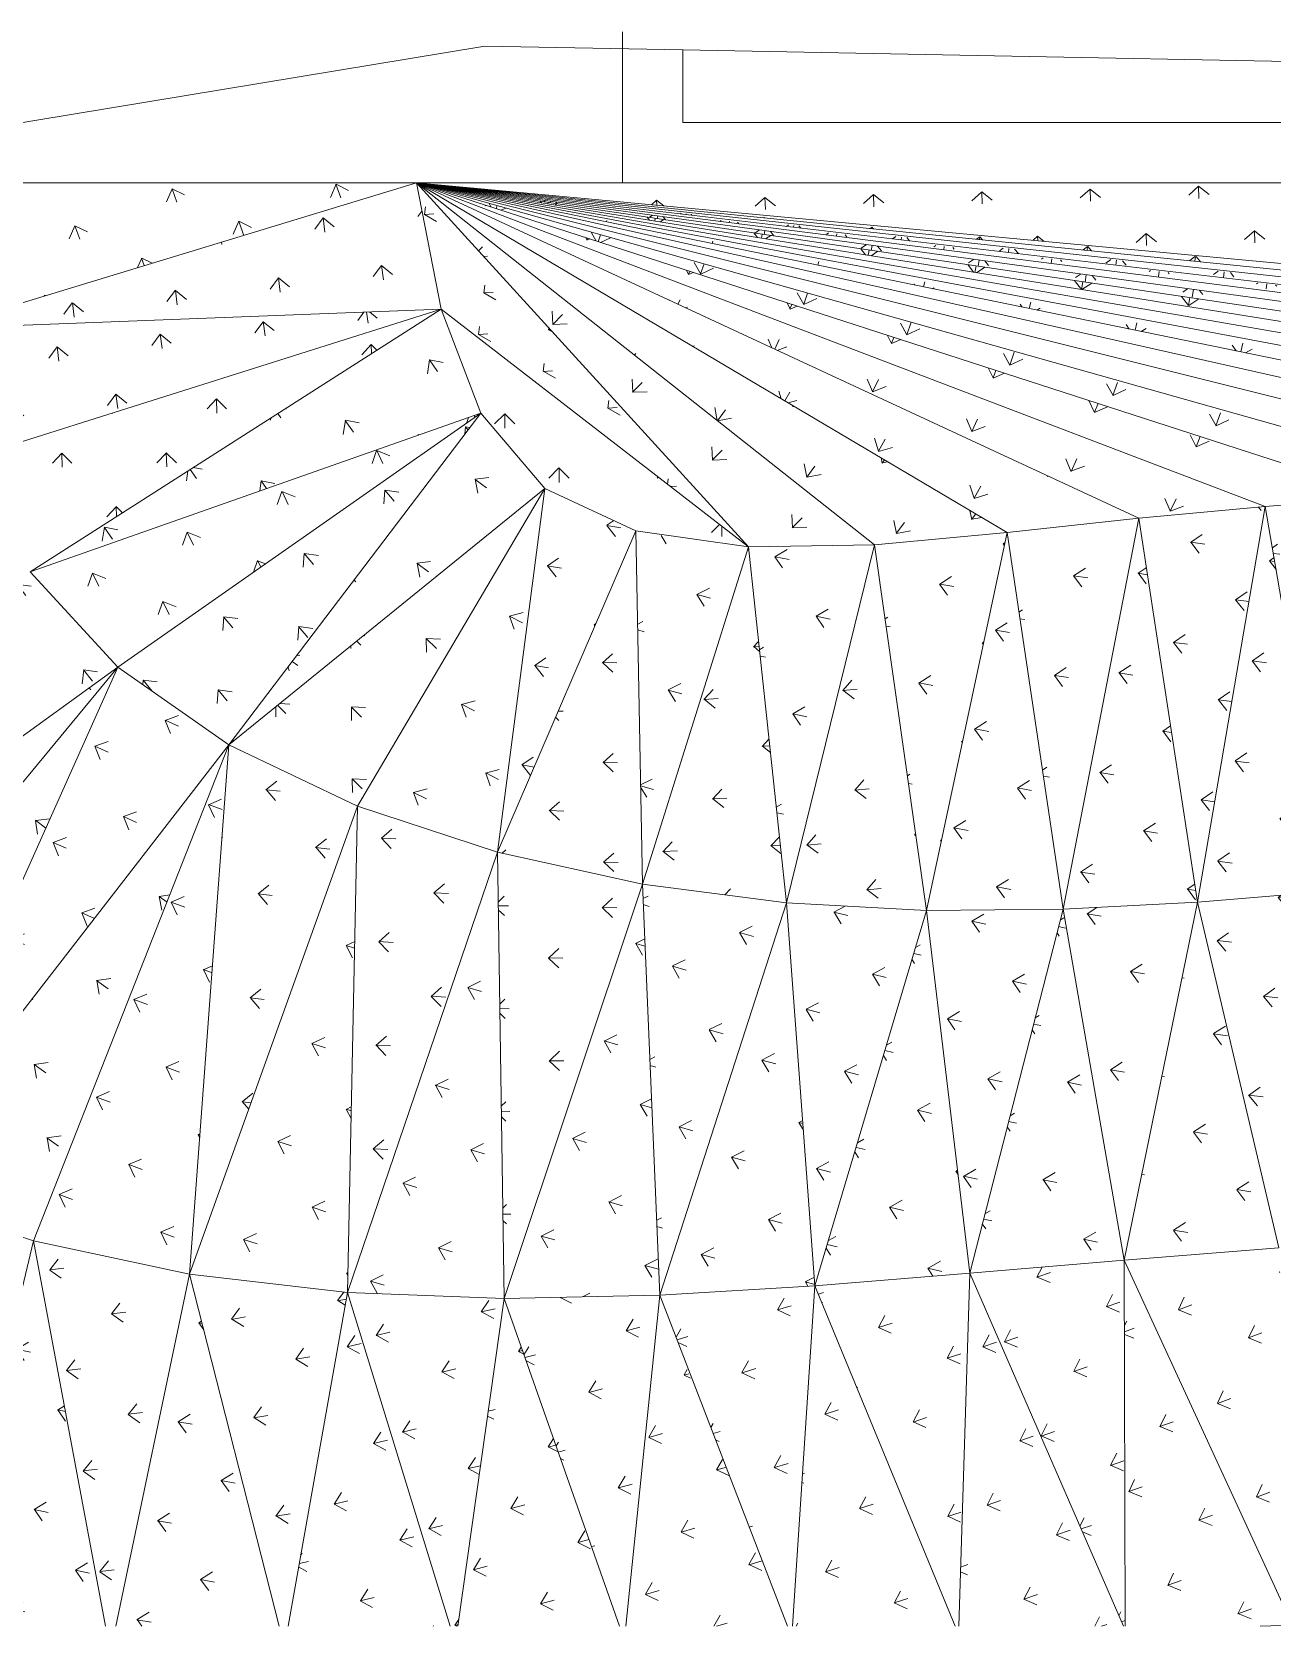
# Model space of a CAD drawing. Header units: millimetres. Extents: x -57519 to 497916, y -349472 to 446842.
# Drawn here: x 394282 to 398389, y -13421 to -8143 of the extents above; entities that cross this region are included whole.
import ezdxf

# ---------------------------------------------------------------- set-up
doc = ezdxf.new("R2010")
doc.units = ezdxf.units.MM
for name, color, linetype, lineweight in [('A-FLOR', 192, 'Continuous', 5), ('A-FLOR-PATT', 8, 'Continuous', 5), ('A-WALL', 113, 'Continuous', 20)]:
    doc.layers.add(name, color=color, linetype=linetype, lineweight=lineweight)

msp = doc.modelspace()

# ---------------------------------------------------------------- hatches: boundary and pattern name
at = {"layer": 'A-FLOR-PATT'}
h = msp.add_hatch(dxfattribs=at)
h.set_pattern_fill('FP_763', color=256, style=0, pattern_type=2)
h.set_pattern_definition([(289.668, (406138.22, 35154.58), (221.238, -107.55495), [47.517, -310.877]), (246.367, (406138.22, 35154.58), (221.2385, -107.5526), [47.059, -203.921]), (334.074, (406138.22, 35154.58), (100.6117, 229.9309), [46.124, -199.872])])
h.paths.add_polyline_path([(393968.3, -9124.6), (395555.2, -8642.5), (393909.7, -8642.5), (393955.8, -9022.4)], flags=0)
h = msp.add_hatch(dxfattribs=at)
h.set_pattern_fill('FP_762', color=256, style=0, pattern_type=2)
h.set_pattern_definition([(277.249, (417814.21, 23638.28), (193.3338, -157.4674), [47.616, -311.524]), (233.33, (417814.2, 23638.28), (193.3324, -157.469), [46.472, -201.38]), (320.838, (417814.2, 23638.28), (148.0161, 198.8017), [46.753, -202.595])])
h.paths.add_polyline_path([(393968.3, -9124.6), (395636.6, -9060.6), (395555.2, -8642.5), (394304.9, -9022.4)], flags=0)
h = msp.add_hatch(dxfattribs=at)
h.set_pattern_fill('FP_801', color=256, style=0, pattern_type=2)
h.set_pattern_definition([(45.276, (308166.3, -23109.45), (-10.70794, 234.88667), [45.795, -299.612]), (2.375, (308166.3, -23109.45), (-10.70685, 234.8871), [47.623, -206.365]), (92.61, (308166.3, -23109.45), (-253.769, -10.5249), [44.087, -191.044])])
h.paths.add_polyline_path([(396654.7, -9847.3), (397072.6, -9840.3), (395555.2, -8642.5), (396370.5, -9535.9)], flags=0)
h = msp.add_hatch(dxfattribs=at)
h.set_pattern_fill('FP_802', color=256, style=0, pattern_type=2)
h.set_pattern_definition([(60.501, (307511.93, -38874.76), (-73.4593, 227.4507), [45.639, -298.592]), (16.54, (307511.93, -38874.76), (-73.4575, 227.45143), [47.522, -205.928]), (107.899, (307511.93, -38874.76), (-242.9619, -72.1563), [44.816, -194.203])])
h.paths.add_polyline_path([(397511.6, -9799.8), (397947.5, -9752.5), (395555.2, -8642.5), (397431.6, -9752.5)], flags=0)
h = msp.add_hatch(dxfattribs=at)
h.set_pattern_fill('FP_803', color=256, style=0, pattern_type=2)
h.set_pattern_definition([(54.114, (307107.88, -32001.74), (-46.8802, 233.2998), [45.829, -299.838]), (10.614, (307107.88, -32001.74), (-46.8809, 233.2996), [47.596, -206.249]), (101.362, (307107.88, -32001.74), (-249.5017, -46.7549), [44.618, -193.345])])
h.paths.add_polyline_path([(397072.6, -9840.3), (397511.6, -9799.8), (395555.2, -8642.5), (396842.2, -9658.4)], flags=0)
h = msp.add_hatch(dxfattribs=at)
h.set_pattern_fill('FP_804', color=256, style=0, pattern_type=2)
h.set_pattern_definition([(68.184, (309639.19, -47414.48), (-105.11822, 214.4384), [44.953, -294.101]), (23.466, (309639.19, -47414.48), (-105.11707, 214.4387), [47.242, -204.716]), (116.114, (309639.19, -47414.48), (-231.12094, -100.3317), [44.778, -194.039])])
h.paths.add_polyline_path([(398366.8, -9713.5), (398771, -9682.6), (395555.2, -8642.5), (398310.3, -9692)], flags=0)
h = msp.add_hatch(dxfattribs=at)
h.set_pattern_fill('FP_805', color=256, style=0, pattern_type=2)
h.set_pattern_definition([(64.927, (308544.21, -43822.67), (-91.88694, 220.6294), [45.292, -296.319]), (20.566, (308544.21, -43822.67), (-91.88684, 220.6285), [47.393, -205.368]), (112.611, (308544.2, -43822.67), (-236.65143, -88.7929), [44.812, -194.186])])
h.paths.add_polyline_path([(397947.5, -9752.5), (398366.8, -9713.5), (395555.2, -8642.5), (397863.5, -9713.5)], flags=0)
h = msp.add_hatch(dxfattribs=at)
h.set_pattern_fill('FP_806', color=256, style=0, pattern_type=2)
h.set_pattern_definition([(70.658, (310680.07, -50094.51), (-114.94197, 209.03156), [44.628, -291.978]), (25.618, (310680.07, -50094.51), (-114.93996, 209.03205), [47.084, -204.031]), (118.805, (310680.07, -50094.5), (-226.42916, -108.5738), [44.728, -193.821])])
h.paths.add_polyline_path([(398771, -9682.6), (399162.6, -9658.4), (395555.2, -8642.5), (398696.2, -9658.4)], flags=0)
h = msp.add_hatch(dxfattribs=at)
h.set_pattern_fill('FP_807', color=256, style=0, pattern_type=2)
h.set_pattern_definition([(76.655, (313701.02, -56286.79), (-137.4962, 194.08475), [43.683, -285.792]), (30.64, (313701.02, -56286.8), (-137.49453, 194.086), [46.537, -201.66]), (125.315, (313701.02, -56286.8), (-213.544, -126.4931), [44.597, -193.255])])
h.paths.add_polyline_path([(400287.2, -9612.4), (400653.7, -9601.4), (395555.2, -8642.5), (400250.2, -9604.8)], flags=0)
h = msp.add_hatch(dxfattribs=at)
h.set_pattern_fill('FP_808', color=256, style=0, pattern_type=2)
h.set_pattern_definition([(75.491, (313174.47, -55123.09), (-133.3507, 196.87325), [43.819, -286.682]), (29.66, (313174.47, -55123.1), (-133.35356, 196.87134), [46.639, -202.102]), (124.112, (313174.47, -55123.1), (-216.1511, -123.0897), [44.585, -193.2])])
h.paths.add_polyline_path([(399918.2, -9624.7), (400287.2, -9612.4), (395555.2, -8642.5), (399863.7, -9612.4)], flags=0)
h = msp.add_hatch(dxfattribs=at)
h.set_pattern_fill('FP_809', color=256, style=0, pattern_type=2)
h.set_pattern_definition([(78.706, (314147.62, -58374.24), (-144.33207, 190.44747), [43.764, -286.325]), (32.522, (314147.62, -58374.24), (-144.33, 190.4491), [46.471, -201.375]), (127.157, (314147.62, -58374.24), (-208.9779, -133.24983), [44.805, -194.155])])
h.paths.add_polyline_path([(401020.1, -9590.2), (401389.2, -9577.6), (395555.2, -8642.5), (400250.2, -9456.7)], flags=0)
h = msp.add_hatch(dxfattribs=at)
h.set_pattern_fill('FP_810', color=256, style=0, pattern_type=2)
h.set_pattern_definition([(260.5, (431177.82, -2401.94), (150.0097, -188.2403), [44.112, -288.6]), (214.323, (431177.82, -2401.94), (150.0107, -188.2402), [46.524, -201.604]), (308.551, (431177.82, -2401.94), (204.9238, 139.907), [45.132, -195.57])])
h.paths.add_polyline_path([(401762.2, -9562.7), (402139, -9545.6), (395555.2, -8642.5), (400250.2, -9338.5)], flags=0)
h = msp.add_hatch(dxfattribs=at)
h.set_pattern_fill('FP_811', color=256, style=0, pattern_type=2)
h.set_pattern_definition([(79.63, (314142.62, -59356.86), (-147.2566, 189.34966), [43.944, -287.504]), (33.447, (314142.62, -59356.86), (-147.255, 189.3515), [46.498, -201.49]), (127.872, (314142.62, -59356.86), (-206.91896, -136.68433), [44.976, -194.895])])
h.paths.add_polyline_path([(401389.2, -9577.6), (401762.2, -9562.7), (395555.2, -8642.5), (401296, -9562.7)], flags=0)
h = msp.add_hatch(dxfattribs=at)
h.set_pattern_fill('FP_812', color=256, style=0, pattern_type=2)
h.set_pattern_definition([(74.167, (312474.38, -53780.5), (-128.4566, 200.2933), [44.041, -288.139]), (28.566, (312474.38, -53780.5), (-128.4541, 200.2945), [46.773, -202.682]), (122.673, (312474.38, -53780.5), (-219.0884, -119.28085), [44.615, -193.331])])
h.paths.add_polyline_path([(399544.2, -9639.5), (399918.2, -9624.7), (395555.2, -8642.5), (399484.7, -9624.7)], flags=0)
h = msp.add_hatch(dxfattribs=at)
h.set_pattern_fill('FP_813', color=256, style=0, pattern_type=2)
h.set_pattern_definition([(261.257, (431016.19, -1514.52), (152.3994, -187.2368), [44.261, -289.574]), (215.09, (431016.2, -1514.52), (152.3998, -187.2363), [46.55, -201.716]), (309.144, (431016.2, -1514.52), (203.1428, 142.7201), [45.266, -196.153])])
h.paths.add_polyline_path([(402139, -9545.6), (402519.1, -9526.4), (395555.2, -8642.5), (400250.2, -9286.5)], flags=0)
h = msp.add_hatch(dxfattribs=at)
h.set_pattern_fill('FP_816', color=256, style=0, pattern_type=2)
h.set_pattern_definition([(272.066, (423016.92, -5733.25), (184.9975, -147.1594), [40.275, -263.501]), (221.947, (423016.92, -5733.25), (184.9984, -147.1585), [43.876, -190.13]), (321.499, (423016.92, -5733.25), (174.0457, 156.4197), [44.323, -192.066])])
h.paths.add_polyline_path([(404062.7, -9434.3), (407044, -8973.7), (404642.9, -8973.7), (404642.9, -8642.5), (395555.2, -8642.5), (403987.7, -9427.3)], flags=0)
h = msp.add_hatch(dxfattribs=at)
h.set_pattern_fill('FP_819', color=256, style=0, pattern_type=2)
h.set_pattern_definition([(3.87, (354918.08, -5221.22), (17.4642, 137.63856), [30.784, -201.405]), (330.342, (354918.08, -5221.22), (17.46365, 137.6391), [46.216, -200.27]), (82.769, (354918.08, -5221.22), (-214.1957, 121.9658), [26.014, -112.728])])
h.paths.add_polyline_path([(396654.7, -9847.3), (395555.2, -8642.5), (395636.6, -9060.6), (396370.5, -9627.7)], flags=0)
h = msp.add_hatch(dxfattribs=at)
h.set_pattern_fill('FP_821', color=256, style=0, pattern_type=2)
h.set_pattern_definition([(261.946, (430839.93, -727.78), (154.5756, -186.2592), [44.391, -290.428]), (215.789, (430839.93, -727.78), (154.5753, -186.2593), [46.573, -201.815]), (309.689, (430839.93, -727.78), (201.4857, 145.2574), [45.383, -196.662])])
h.paths.add_polyline_path([(402519.1, -9526.4), (402902, -9505.5), (396160.5, -8719.3), (402190, -9484.7)], flags=0)
h = msp.add_hatch(dxfattribs=at)
h.set_pattern_fill('FP_829', color=256, style=0, pattern_type=2)
h.set_pattern_definition([(262.575, (430653.62, -34.43), (156.5609, -185.3069), [44.505, -291.171]), (216.427, (430653.62, -34.43), (156.5607, -185.307), [46.592, -201.9]), (310.194, (430653.62, -34.43), (199.939, 147.5553), [45.486, -197.104])])
h.paths.add_polyline_path([(402902, -9505.5), (403287.2, -9483.1), (396165.6, -8714.2), (402190, -9421.9)], flags=0)
h = msp.add_hatch(dxfattribs=at)
h.set_pattern_fill('FP_815', color=256, style=0, pattern_type=2)
h.set_pattern_definition([(263.679, (430264.46, 1096.2), (160.04505, -183.4711), [44.685, -292.348]), (217.543, (430264.46, 1096.2), (160.0468, -183.4697), [46.621, -202.025]), (311.099, (430264.46, 1096.2), (197.1517, 151.5139), [45.65, -197.817])])
h.paths.add_polyline_path([(403674.2, -9459.2), (404062.7, -9434.3), (396237.3, -8711.1), (403426.2, -9434.3)], flags=0)
h = msp.add_hatch(dxfattribs=at)
h.set_pattern_fill('FP_814', color=256, style=0, pattern_type=2)
h.set_pattern_definition([(263.151, (430460.85, 571.8), (158.3796, -184.378), [44.602, -291.81]), (217.01, (430460.85, 571.8), (158.3785, -184.3779), [46.609, -201.97]), (310.662, (430460.85, 571.8), (198.4987, 149.632), [45.574, -197.488])])
h.paths.add_polyline_path([(403287.2, -9483.1), (403674.2, -9459.2), (396237.3, -8716.7), (402190, -9363.8)], flags=0)
h = msp.add_hatch(dxfattribs=at)
h.set_pattern_fill('FP_764', color=256, style=0, pattern_type=2)
h.set_pattern_definition([(277.61, (417418.35, 23277.71), (194.3468, -157.0883), [47.591, -311.365]), (233.542, (417418.35, 23277.7), (194.3473, -157.0879), [46.323, -200.735]), (321.052, (417418.35, 23277.7), (146.8098, 198.7075), [46.855, -203.04])])
h.paths.add_polyline_path([(394080.2, -9552.7), (395636.6, -9060.6), (393968.3, -9124.6), (393980, -9169.4)], flags=0)
h = msp.add_hatch(dxfattribs=at)
h.set_pattern_fill('FP_719', color=256, style=0, pattern_type=2)
h.set_pattern_definition([(272.274, (423752.65, 9418.22), (180.1756, -177.3686), [47.215, -308.905]), (227.066, (423752.65, 9418.22), (180.1782, -177.3671), [45.706, -198.061]), (315.45, (423752.65, 9418.22), (166.0449, 178.471), [47.406, -205.425])])
h.paths.add_polyline_path([(394275.7, -9929.8), (395636.6, -9060.6), (394080.2, -9552.7)], flags=0)
h = msp.add_hatch(dxfattribs=at)
h.set_pattern_fill('FP_767', color=256, style=0, pattern_type=2)
h.set_pattern_definition([(304.466, (389454.35, 41293.44), (240.76014, -47.319), [47.497, -310.747]), (261.285, (389454.35, 41293.44), (240.7603, -47.3172), [47.051, -203.886]), (348.881, (389454.35, 41293.44), (38.0225, 248.0395), [46.006, -199.36])])
h.paths.add_polyline_path([(394275.7, -9929.8), (395768.8, -9404.7), (395636.6, -9060.6), (394430.7, -9830.8)], flags=0)
h = msp.add_hatch(dxfattribs=at)
h.set_pattern_fill('FP_800', color=256, style=0, pattern_type=2)
h.set_pattern_definition([(270, (427278.54, 11247.69), (179.605, -179.605), [47.625, -311.585]), (225, (427278.54, 11247.7), (179.6051, -179.6051), [47.625, -206.375]), (315, (427278.54, 11247.7), (179.6051, 179.6051), [47.625, -206.375])])
h.paths.add_polyline_path([(396654.7, -9847.3), (395636.6, -9060.6), (395768.8, -9404.7), (395980.3, -9654), (396282.4, -9794.2), (396605.2, -9840.3)], flags=0)
h = msp.add_hatch(dxfattribs=at)
h.set_pattern_fill('FP_728', color=256, style=0, pattern_type=2)
h.set_pattern_definition([(295.239, (401663.76, 30891.24), (233.0475, -93.9483), [47.377, -309.962]), (250.613, (401663.76, 30891.24), (233.0467, -93.9503), [45.574, -197.485]), (338.044, (401663.76, 30891.24), (80.6815, 229.2779), [47.113, -204.158])])
h.paths.add_polyline_path([(394566.2, -10245.9), (395768.8, -9404.7), (394275.7, -9929.8), (394430.7, -10098.4)], flags=0)
h = msp.add_hatch(dxfattribs=at)
h.set_pattern_fill('FP_727', color=256, style=0, pattern_type=2)
h.set_pattern_definition([(310.001, (387127.7, 35610.74), (248.41105, -32.20766), [47.416, -310.219]), (265.619, (387127.7, 35610.74), (248.4107, -32.2058), [45.462, -197]), (352.613, (387127.7, 35610.74), (18.5211, 241.7532), [46.967, -203.523])])
h.paths.add_polyline_path([(394934.4, -10503.5), (395768.8, -9404.7), (394566.2, -10245.9), (394804, -10412.3)], flags=0)
h = msp.add_hatch(dxfattribs=at)
h.set_pattern_fill('FP_756', color=256, style=0, pattern_type=2)
h.set_pattern_definition([(323.545, (367531.25, 40425.6), (240.2083, 32.64647), [47.454, -310.465]), (280.998, (367531.25, 40425.6), (240.2082, 32.6483), [46.858, -203.051]), (7.74, (367531.25, 40425.6), (-47.6764, 245.319), [45.453, -196.963])])
h.paths.add_polyline_path([(394934.4, -10503.5), (395980.3, -9654), (395768.8, -9404.7), (395130.1, -10245.9)], flags=0)
h = msp.add_hatch(dxfattribs=at)
h.set_pattern_fill('FP_729', color=256, style=0, pattern_type=2)
h.set_pattern_definition([(315.342, (383330.12, 33539.79), (250.56396, -11.92266), [47.198, -308.791]), (270.639, (383330.12, 33539.8), (250.5635, -11.9214), [44.683, -193.625]), (357.276, (383330.12, 33539.8), (-2.6572, 238.2925), [47.034, -203.813])])
h.paths.add_polyline_path([(395360.2, -10706.6), (395980.3, -9654), (394934.4, -10503.5), (395326.5, -10690.5)], flags=0)
h = msp.add_hatch(dxfattribs=at)
h.set_pattern_fill('FP_736', color=256, style=0, pattern_type=2)
h.set_pattern_definition([(332.922, (363265.16, 34181.54), (239.087, 64.20896), [47.526, -310.937]), (289.402, (363265.16, 34181.54), (239.0871, 64.2076), [45.201, -195.872]), (15.032, (363265.16, 34181.54), (-80.082, 227.3828), [46.417, -201.141])])
h.paths.add_polyline_path([(395823.3, -10858.9), (395980.3, -9654), (395360.2, -10706.6), (395555.2, -10770.8)], flags=0)
h = msp.add_hatch(dxfattribs=at)
h.set_pattern_fill('FP_769', color=256, style=0, pattern_type=2)
h.set_pattern_definition([(350.108, (340390.65, 27746.3), (196.8396, 134.1175), [47.331, -309.662]), (308.389, (340390.65, 27746.3), (196.8391, 134.1182), [46.754, -202.599]), (34.269, (340390.65, 27746.3), (-154.8473, 195.4455), [44.66, -193.528])])
h.paths.add_polyline_path([(395823.3, -10858.9), (396282.4, -9794.2), (395980.3, -9654), (395843.1, -10706.6)], flags=0)
h = msp.add_hatch(dxfattribs=at)
h.set_pattern_fill('FP_757', color=256, style=0, pattern_type=2)
h.set_pattern_definition([(353.339, (341925.7, 27486.05), (202.07674, 145.41777), [47.494, -310.727]), (309.428, (341925.7, 27486.05), (202.0747, 145.4206), [45.385, -196.668]), (35.74, (341925.7, 27486.05), (-153.7286, 186.96855), [46.68, -202.28])])
h.paths.add_polyline_path([(398584.4, -10987.6), (398771, -9682.6), (398366.8, -9713.5), (398373.5, -9752.5)], flags=0)
h = msp.add_hatch(dxfattribs=at)
h.set_pattern_fill('FP_725', color=256, style=0, pattern_type=2)
h.set_pattern_definition([(351.304, (345150.1, 29506.07), (208.41377, 137.89067), [47.379, -309.978]), (307.04, (345150.1, 29506.07), (208.41495, 137.8882), [45.082, -195.357]), (33.489, (345150.1, 29506.07), (-144.8344, 191.9212), [46.856, -203.044])])
h.paths.add_polyline_path([(397697.1, -11047.6), (397947.5, -9752.5), (397511.6, -9799.8), (397693.5, -11023.4)], flags=0)
h = msp.add_hatch(dxfattribs=at)
h.set_pattern_fill('FP_723', color=256, style=0, pattern_type=2)
h.set_pattern_definition([(350.914, (344616.24, 29191.91), (208.4495, 136.654), [47.463, -310.529]), (306.901, (344616.24, 29191.9), (208.44765, 136.6558), [45.296, -196.284]), (33.248, (344616.24, 29191.9), (-145.0517, 193.1871), [46.734, -202.515])])
h.paths.add_polyline_path([(397697.1, -11047.6), (398142.4, -11023.4), (397947.5, -9752.5), (397938.4, -9799.8)], flags=0)
h = msp.add_hatch(dxfattribs=at)
h.set_pattern_fill('FP_755', color=256, style=0, pattern_type=2)
h.set_pattern_definition([(352.153, (343608.02, 28716.84), (205.7215, 141.2468), [47.439, -310.367]), (308.04, (343608.02, 28716.84), (205.7217, 141.2478), [45.257, -196.112]), (34.473, (343608.02, 28716.84), (-148.7325, 190.09834), [46.79, -202.755])])
h.paths.add_polyline_path([(398142.4, -11023.4), (398366.8, -9713.5), (397947.5, -9752.5), (398136.9, -10987.6)], flags=0)
h = msp.add_hatch(dxfattribs=at)
h.set_pattern_fill('FP_724', color=256, style=0, pattern_type=2)
h.set_pattern_definition([(352.069, (343444.57, 28464.4), (205.7304, 140.9807), [47.456, -310.479]), (308.009, (343444.57, 28464.4), (205.7306, 140.9809), [45.302, -196.309]), (34.422, (343444.57, 28464.4), (-148.7822, 190.3679), [46.763, -202.638])])
h.paths.add_polyline_path([(398142.4, -11023.4), (398584.4, -10987.6), (398366.8, -9713.5), (398310.3, -10043.2)], flags=0)
h = msp.add_hatch(dxfattribs=at)
h.set_pattern_fill('FP_732', color=256, style=0, pattern_type=2)
h.set_pattern_definition([(358.336, (334257.79, 22103.86), (177.95296, 159.89), [47.467, -310.552]), (316.575, (334257.79, 22103.86), (177.9527, 159.8892), [46.448, -201.275]), (41.939, (334257.79, 22103.86), (-179.9136, 170.2878), [44.856, -194.376])])
h.paths.add_polyline_path([(396303.5, -10964.3), (396280, -9799.8), (395823.3, -10858.9), (395994, -10896.4)], flags=0)
h = msp.add_hatch(dxfattribs=at)
h.set_pattern_fill('FP_734', color=256, style=0, pattern_type=2)
h.set_pattern_definition([(344.636, (351349.6, 30472.16), (220.3823, 110.6407), [47.554, -311.123]), (301.387, (351349.6, 30472.16), (220.3812, 110.6425), [45.174, -195.753]), (26.659, (351349.6, 30472.16), (-125.479, 205.6715), [46.237, -200.359])])
h.paths.add_polyline_path([(396303.5, -10964.3), (396654.7, -9847.3), (396282.5, -9799.8), (396283.4, -9847.3)], flags=0)
h = msp.add_hatch(dxfattribs=at)
h.set_pattern_fill('FP_730', color=256, style=0, pattern_type=2)
h.set_pattern_definition([(350.418, (346584.05, 29777.31), (210.716, 133.932), [47.365, -309.886]), (306.2, (346584.05, 29777.3), (210.7181, 133.9301), [44.938, -194.729]), (32.44, (346584.05, 29777.3), (-141.5506, 193.4004), [46.815, -202.863])])
h.paths.add_polyline_path([(397244.5, -11051.6), (397511.6, -9799.8), (397072.6, -9840.3), (397243.9, -11047.6)], flags=0)
h = msp.add_hatch(dxfattribs=at)
h.set_pattern_fill('FP_722', color=256, style=0, pattern_type=2)
h.set_pattern_definition([(349.787, (345785.23, 29431.5), (210.7075, 131.9394), [47.494, -310.726]), (305.967, (345785.23, 29431.5), (210.709, 131.9377), [45.28, -196.215]), (32.053, (345785.23, 29431.5), (-141.8346, 195.4556), [46.614, -201.994])])
h.paths.add_polyline_path([(397244.5, -11051.6), (397697.1, -11047.6), (397511.6, -9799.8), (397503, -9840.3)], flags=0)
h = msp.add_hatch(dxfattribs=at)
h.set_pattern_fill('FP_721', color=256, style=0, pattern_type=2)
h.set_pattern_definition([(3.063, (330207.88, 18708.77), (164.43186, 174.3283), [47.477, -310.617]), (321.219, (330207.88, 18708.77), (164.4307, 174.3292), [46.458, -201.317]), (46.673, (330207.88, 18708.77), (-193.1492, 155.1949), [44.933, -194.709])])
h.paths.add_polyline_path([(396780.9, -11026.6), (396654.7, -9847.3), (396303.5, -10964.3), (396370.5, -10973)], flags=0)
h = msp.add_hatch(dxfattribs=at)
h.set_pattern_fill('FP_733', color=256, style=0, pattern_type=2)
h.set_pattern_definition([(348.616, (348378.39, 29842.62), (214.18104, 126.28364), [47.431, -310.316]), (304.737, (348378.39, 29842.62), (214.1813, 126.2822), [44.925, -194.675]), (30.524, (348378.39, 29842.62), (-136.52705, 196.8966), [46.62, -202.018])])
h.paths.add_polyline_path([(396780.9, -11026.6), (397072.6, -9840.3), (396654.7, -9847.3)], flags=0)
h = msp.add_hatch(dxfattribs=at)
h.set_pattern_fill('FP_720', color=256, style=0, pattern_type=2)
h.set_pattern_definition([(5.387, (328288.62, 17570.24), (158.71717, 181.81076), [47.536, -311.001]), (323.228, (328288.62, 17570.24), (158.7158, 181.81305), [46.402, -201.077]), (48.88, (328288.62, 17570.24), (-198.2359, 148.1501), [45.252, -196.091])])
h.paths.add_polyline_path([(397244.5, -11051.6), (397070.9, -9847.3), (396780.9, -11026.6), (397072.6, -11042.3)], flags=0)
h = msp.add_hatch(dxfattribs=at)
h.set_pattern_fill('FP_665', color=256, style=0, pattern_type=2)
h.set_pattern_definition([(307.799, (386400.33, 43097.9), (248.4143, -35.6856), [47.615, -311.519]), (263.492, (386400.33, 43097.9), (248.4143, -35.6837), [46.819, -202.881]), (351.825, (386400.33, 43097.9), (28.3043, 248.0902), [47.056, -203.908])])
h.paths.add_polyline_path([(392911.6, -11441.5), (394566.2, -10245.9), (394275.7, -9929.8), (393110, -11221.6)], flags=0)
h = msp.add_hatch(dxfattribs=at)
h.set_pattern_fill('FP_637', color=256, style=0, pattern_type=2)
h.set_pattern_definition([(308.428, (386723.05, 41807.21), (249.77213, -34.32), [47.515, -310.863]), (263.741, (386723.05, 41807.21), (249.7723, -34.3185), [46.483, -201.425]), (352.177, (386723.05, 41807.21), (27.0259, 246.4299), [47.272, -204.847])])
h.paths.add_polyline_path([(393327.3, -11745.9), (394566.2, -10245.9), (392911.6, -11441.5)], flags=0)
h = msp.add_hatch(dxfattribs=at)
h.set_pattern_fill('FP_639', color=256, style=0, pattern_type=2)
h.set_pattern_definition([(322.325, (370777.97, 43875.77), (250.051, 26.6123), [47.564, -311.187]), (277.849, (370777.97, 43875.77), (250.0515, 26.6111), [46.538, -201.663]), (6.075, (370777.97, 43875.77), (-33.8964, 245.8755), [47.149, -204.314])])
h.paths.add_polyline_path([(393790.5, -11978), (394566.2, -10245.9), (393327.3, -11745.9)], flags=0)
h = msp.add_hatch(dxfattribs=at)
h.set_pattern_fill('FP_666', color=256, style=0, pattern_type=2)
h.set_pattern_definition([(335.782, (352626.85, 42603.46), (232.75616, 85.7576), [47.565, -311.195]), (292.068, (352626.85, 42603.46), (232.75625, 85.7578), [47.126, -204.213]), (20.226, (352626.85, 42603.46), (-94.4298, 232.9254), [46.51, -201.542])])
h.paths.add_polyline_path([(393790.5, -11978), (394934.4, -10503.5), (394566.2, -10245.9), (393894.4, -11745.9)], flags=0)
h = msp.add_hatch(dxfattribs=at)
h.set_pattern_fill('FP_644', color=256, style=0, pattern_type=2)
h.set_pattern_definition([(324.603, (369240.52, 42604.76), (249.46075, 35.41366), [47.466, -310.545]), (279.901, (369240.52, 42604.76), (249.4607, 35.4163), [46.211, -200.247]), (8.08, (369240.52, 42604.76), (-42.3758, 242.787), [47.243, -204.719])])
h.paths.add_polyline_path([(394287.4, -12145.3), (394934.4, -10503.5), (393790.5, -11978)], flags=0)
h = msp.add_hatch(dxfattribs=at)
h.set_pattern_fill('FP_630', color=256, style=0, pattern_type=2)
h.set_pattern_definition([(339.694, (351292.94, 40055.94), (230.15454, 99.0567), [47.585, -311.32]), (295.456, (351292.94, 40055.94), (230.1547, 99.0553), [46.435, -201.217]), (23.286, (351292.94, 40055.94), (-106.443, 223.6094), [46.981, -203.585])])
h.paths.add_polyline_path([(394804, -12255.6), (394934.4, -10503.5), (394287.4, -12145.3), (394430.7, -12175.9)], flags=0)
h = msp.add_hatch(dxfattribs=at)
h.set_pattern_fill('FP_669', color=256, style=0, pattern_type=2)
h.set_pattern_definition([(353.973, (332755.5, 32039.4), (190.84324, 153.47434), [47.38, -309.984]), (310.746, (332755.5, 32039.4), (190.8416, 153.4768), [47.269, -204.831]), (38.806, (332755.5, 32039.4), (-164.5459, 190.9955), [45.919, -198.98])])
h.paths.add_polyline_path([(394804, -12255.6), (395360.2, -10706.6), (394934.4, -10503.5), (394812.2, -12145.3)], flags=0)
h = msp.add_hatch(dxfattribs=at)
h.set_pattern_fill('FP_629', color=256, style=0, pattern_type=2)
h.set_pattern_definition([(341.846, (350096.15, 38192.7), (226.95357, 106.3715), [47.533, -310.983]), (297.54, (350096.15, 38192.7), (226.9539, 106.3713), [46.114, -199.829]), (25.112, (350096.15, 38192.7), (-113.71545, 218.076), [46.996, -203.649])])
h.paths.add_polyline_path([(395326.5, -12316.4), (395360.2, -10706.6), (394804, -12255.6)], flags=0)
h = msp.add_hatch(dxfattribs=at)
h.set_pattern_fill('FP_671', color=256, style=0, pattern_type=2)
h.set_pattern_definition([(356.998, (330789.66, 28802.67), (183.15426, 162.07347), [47.453, -310.462]), (313.943, (330789.66, 28802.67), (183.15566, 162.0716), [47.086, -204.04]), (41.505, (330789.66, 28802.67), (-174.2668, 180.8189), [45.856, -198.711])])
h.paths.add_polyline_path([(395326.5, -12316.4), (395823.3, -10858.9), (395360.2, -10706.6), (395327.8, -12255.6)], flags=0)
h = msp.add_hatch(dxfattribs=at)
h.set_pattern_fill('FP_631', color=256, style=0, pattern_type=2)
h.set_pattern_definition([(343.277, (349927.54, 36500.72), (225.0413, 110.64186), [47.454, -310.465]), (298.861, (349927.54, 36500.72), (225.0409, 110.6427), [45.737, -198.192]), (26.181, (349927.54, 36500.72), (-117.7397, 213.6319), [47.019, -203.75])])
h.paths.add_polyline_path([(395845.7, -12336.3), (395823.3, -10858.9), (395326.5, -12316.4), (395823.3, -12335.4)], flags=0)
h = msp.add_hatch(dxfattribs=at)
h.set_pattern_fill('FP_672', color=256, style=0, pattern_type=2)
h.set_pattern_definition([(359.069, (329984.19, 26089.15), (177.94088, 167.17983), [47.512, -310.846]), (316.194, (329984.2, 26089.15), (177.942, 167.1792), [46.861, -203.066]), (43.214, (329984.2, 26089.15), (-180.3699, 173.0035), [45.779, -198.377])])
h.paths.add_polyline_path([(395845.7, -12336.3), (396303.5, -10964.3), (395823.3, -10858.9), (395828.8, -11221.6)], flags=0)
h = msp.add_hatch(dxfattribs=at)
h.set_pattern_fill('FP_635', color=256, style=0, pattern_type=2)
h.set_pattern_definition([(344.214, (350419.54, 34933.5), (224.0545, 112.8752), [47.353, -309.805]), (299.665, (350419.54, 34933.5), (224.0544, 112.876), [45.322, -196.397]), (26.738, (350419.54, 34933.5), (-119.6318, 210.0391), [47.04, -203.841])])
h.paths.add_polyline_path([(395845.7, -12336.3), (396361.6, -12325.4), (396303.5, -10964.3), (395849.4, -12325.4)], flags=0)
h = msp.add_hatch(dxfattribs=at)
h.set_pattern_fill('FP_642', color=256, style=0, pattern_type=2)
h.set_pattern_definition([(343.888, (349161.63, 33642.82), (222.40066, 111.21885), [47.55, -311.095]), (300.098, (349161.63, 33642.82), (222.4007, 111.2183), [45.674, -197.919]), (26.569, (349161.63, 33642.82), (-122.1575, 210.7477), [46.624, -202.036])])
h.paths.add_polyline_path([(396361.6, -12325.4), (396780.9, -11026.6), (396303.5, -10964.3), (396314.5, -11221.6)], flags=0)
h = msp.add_hatch(dxfattribs=at)
h.set_pattern_fill('FP_632', color=256, style=0, pattern_type=2)
h.set_pattern_definition([(345.239, (350651.97, 33325.03), (222.67047, 115.47535), [47.267, -309.241]), (300.613, (350651.97, 33325.03), (222.6692, 115.4767), [44.947, -194.772]), (27.411, (350651.97, 33325.03), (-122.0722, 206.3096), [47.031, -203.801])])
h.paths.add_polyline_path([(396361.6, -12325.4), (396875.3, -12293.9), (396780.9, -11026.6), (396371.8, -12293.9)], flags=0)
h = msp.add_hatch(dxfattribs=at)
h.set_pattern_fill('FP_640', color=256, style=0, pattern_type=2)
h.set_pattern_definition([(345.681, (348737.02, 31834.68), (219.7722, 116.71785), [47.483, -310.658]), (301.791, (348737.02, 31834.68), (219.7725, 116.7164), [45.287, -196.242]), (27.972, (348737.02, 31834.68), (-127.2426, 205.2931), [46.658, -202.185])])
h.paths.add_polyline_path([(396875.3, -12293.9), (397244.5, -11051.6), (396780.9, -11026.6), (396795.4, -11221.6)], flags=0)
h = msp.add_hatch(dxfattribs=at)
h.set_pattern_fill('FP_641', color=256, style=0, pattern_type=2)
h.set_pattern_definition([(350.709, (345179.05, 28132.56), (209.49543, 133.80762), [47.426, -310.283]), (306.842, (345179.05, 28132.56), (209.494, 133.8096), [44.88, -194.48]), (32.567, (345179.05, 28132.56), (-143.5212, 191.5588), [46.609, -201.973])])
h.paths.add_polyline_path([(397899.8, -12209.5), (398142.4, -11023.4), (397697.1, -11047.6), (397727.4, -11221.6)], flags=0)
h = msp.add_hatch(dxfattribs=at)
h.set_pattern_fill('FP_636', color=256, style=0, pattern_type=2)
h.set_pattern_definition([(350.922, (345341.68, 27888.62), (209.4931, 134.47984), [47.381, -309.991]), (306.918, (345341.68, 27888.62), (209.494, 134.4785), [44.763, -193.972]), (32.698, (345341.68, 27888.62), (-143.4037, 190.8652), [46.677, -202.266])])
h.paths.add_polyline_path([(397899.8, -12209.5), (398411.9, -12168.4), (398142.4, -11023.4), (398101.9, -11221.6)], flags=0)
h = msp.add_hatch(dxfattribs=at)
h.set_pattern_fill('FP_645', color=256, style=0, pattern_type=2)
h.set_pattern_definition([(353.496, (342296.01, 26218.8), (202.3147, 143.57937), [47.462, -310.516]), (309.79, (342296.01, 26218.8), (202.3162, 143.5777), [44.931, -194.699]), (35.362, (342296.01, 26218.8), (-153.3562, 184.1305), [46.516, -201.569])])
h.paths.add_polyline_path([(398411.9, -12168.4), (398584.4, -10987.6), (398142.4, -11023.4), (398310.3, -11736.8)], flags=0)
h = msp.add_hatch(dxfattribs=at)
h.set_pattern_fill('FP_634', color=256, style=0, pattern_type=2)
h.set_pattern_definition([(346.729, (349888.52, 31592.71), (219.8469, 120.0351), [47.243, -309.089]), (302.173, (349888.52, 31592.71), (219.8471, 120.0346), [44.709, -193.74]), (28.635, (349888.52, 31592.71), (-126.9721, 201.8313), [46.965, -203.517])])
h.paths.add_polyline_path([(396875.3, -12293.9), (397387.7, -12252.2), (397244.5, -11051.6), (396887.7, -12252.2)], flags=0)
h = msp.add_hatch(dxfattribs=at)
h.set_pattern_fill('FP_643', color=256, style=0, pattern_type=2)
h.set_pattern_definition([(348.021, (347415.39, 29983.72), (215.4458, 124.48946), [47.434, -310.333]), (304.094, (347415.4, 29983.72), (215.4455, 124.4887), [44.999, -194.997]), (30.02, (347415.4, 29983.72), (-134.5296, 198.745), [46.655, -202.171])])
h.paths.add_polyline_path([(397387.7, -12252.2), (397697.1, -11047.6), (397244.5, -11051.6), (397264.8, -11221.6)], flags=0)
h = msp.add_hatch(dxfattribs=at)
h.set_pattern_fill('FP_633', color=256, style=0, pattern_type=2)
h.set_pattern_definition([(348.628, (348041.65, 29771.99), (215.45297, 126.40906), [47.295, -309.429]), (304.312, (348041.65, 29771.99), (215.4509, 126.4128), [44.662, -193.534]), (30.401, (348041.65, 29771.99), (-134.2685, 196.74626), [46.837, -202.961])])
h.paths.add_polyline_path([(397387.7, -12252.2), (397899.8, -12209.5), (397697.1, -11047.6), (397388.1, -12250.5)], flags=0)
h = msp.add_hatch(dxfattribs=at)
h.set_pattern_fill('FP_571', color=256, style=0, pattern_type=2)
h.set_pattern_definition([(3.051, (324192.1, 24474.45), (161.49344, 179.54896), [47.221, -308.942]), (320.406, (324192.1, 24474.45), (161.4936, 179.54805), [47.245, -204.727]), (48.03, (324192.1, 24474.45), (-194.1629, 160.5939), [45.28, -196.211])])
h.paths.add_polyline_path([(393946.6, -13420.8), (393981.1, -13420.8), (394287.4, -12145.3), (393790.5, -11978)], flags=0)
h = msp.add_hatch(dxfattribs=at)
h.set_pattern_fill('FP_529', color=256, style=0, pattern_type=2)
h.set_pattern_definition([(348.409, (344405.78, 35030.13), (214.19284, 128.82363), [47.464, -310.531]), (304.214, (344405.78, 35030.13), (214.1919, 128.82505), [45.518, -197.247]), (31.024, (344405.78, 35030.13), (-136.5006, 200.7547), [46.865, -203.083])])
h.paths.add_polyline_path([(394287.4, -13420.8), (394525.5, -13420.8), (394287.4, -12145.3), (393981.1, -13420.8)], flags=0)
h = msp.add_hatch(dxfattribs=at)
h.set_pattern_fill('FP_542', color=256, style=0, pattern_type=2)
h.set_pattern_definition([(6.818, (322481.61, 19404.8), (149.18197, 187.61604), [47.248, -309.118]), (324.625, (322481.6, 19404.8), (149.1837, 187.61395), [47.063, -203.939]), (51.51, (322481.6, 19404.8), (-204.66295, 145.3102), [44.943, -194.754])])
h.paths.add_polyline_path([(394559.1, -13420.8), (394804, -12255.6), (394287.4, -12145.3), (394525.5, -13420.8), (394541.3, -13420.8)], flags=0)
h = msp.add_hatch(dxfattribs=at)
h.set_pattern_fill('FP_577', color=256, style=0, pattern_type=2)
h.set_pattern_definition([(20.269, (314360.34, 3906.6), (102.9149, 216.78362), [47.348, -309.775]), (338.15, (314360.34, 3906.6), (102.9154, 216.7836), [46.886, -203.172]), (64.605, (314360.34, 3906.6), (-232.0947, 93.0638), [44.995, -194.977])])
h.paths.add_polyline_path([(398456.7, -13417.4), (398411.9, -12168.4), (397899.8, -12209.5), (398446.6, -13395.4)], flags=0)
h = msp.add_hatch(dxfattribs=at)
h.set_pattern_fill('FP_545', color=256, style=0, pattern_type=2)
h.set_pattern_definition([(19.092, (315575.92, 5306.98), (107.93563, 214.15597), [47.382, -309.998]), (337.059, (315575.92, 5306.98), (107.9344, 214.1563), [46.786, -202.738]), (63.252, (315575.92, 5306.98), (-229.7878, 97.26036), [44.966, -194.852])])
h.paths.add_polyline_path([(397896.9, -13420.8), (397903, -13417.4), (397899.8, -12209.5), (397387.7, -12252.2), (397697.1, -12962.3)], flags=0)
h = msp.add_hatch(dxfattribs=at)
h.set_pattern_fill('FP_546', color=256, style=0, pattern_type=2)
h.set_pattern_definition([(19.873, (314399.83, 3710.13), (102.9844, 215.45057), [47.249, -309.124]), (337.893, (314399.83, 3710.13), (102.9842, 215.4505), [46.985, -203.603]), (64.452, (314399.83, 3710.13), (-232.1651, 94.3082), [44.775, -194.024])])
h.paths.add_polyline_path([(398310.3, -13420.8), (398456.7, -13417.4), (397899.8, -12209.5), (397903.1, -13420.8)], flags=0)
h = msp.add_hatch(dxfattribs=at)
h.set_pattern_fill('FP_532', color=256, style=0, pattern_type=2)
h.set_pattern_definition([(350.08, (343776.85, 32145.54), (210.34146, 132.89778), [47.471, -310.579]), (306.19, (343776.85, 32145.54), (210.3406, 132.9), [45.205, -195.89]), (32.286, (343776.85, 32145.54), (-142.3576, 194.5798), [46.652, -202.157])])
h.paths.add_polyline_path([(394804, -13420.8), (395100.6, -13420.8), (394804, -12255.6), (394559.1, -13420.8)], flags=0)
h = msp.add_hatch(dxfattribs=at)
h.set_pattern_fill('FP_540', color=256, style=0, pattern_type=2)
h.set_pattern_definition([(9.98, (321355.87, 15111.7), (138.8733, 193.75215), [47.284, -309.355]), (328.148, (321355.87, 15111.7), (138.871, 193.7536), [46.879, -203.141]), (54.369, (321355.87, 15111.7), (-212.3694, 131.9432), [44.697, -193.685])])
h.paths.add_polyline_path([(395100.6, -13420.8), (395130.1, -13420.8), (395326.5, -12316.4), (394804, -12255.6)], flags=0)
h = msp.add_hatch(dxfattribs=at)
h.set_pattern_fill('FP_541', color=256, style=0, pattern_type=2)
h.set_pattern_definition([(16.518, (318133.49, 7856.03), (117.8473, 207.74446), [47.402, -310.123]), (334.747, (318133.5, 7856.03), (117.8486, 207.74445), [46.629, -202.059]), (60.435, (318133.5, 7856.03), (-224.9219, 106.0936), [44.783, -194.06])])
h.paths.add_polyline_path([(396798.8, -13420.8), (396801.3, -13420.8), (396875.3, -12293.9), (396361.6, -12325.4), (396784.2, -13420.8)], flags=0)
h = msp.add_hatch(dxfattribs=at)
h.set_pattern_fill('FP_543', color=256, style=0, pattern_type=2)
h.set_pattern_definition([(17.362, (316868.39, 6312.47), (112.80363, 209.40427), [47.282, -309.34]), (335.651, (316868.39, 6312.47), (112.8037, 209.404), [46.835, -202.953]), (61.689, (316868.4, 6312.47), (-227.5691, 102.9869), [44.598, -193.257])])
h.paths.add_polyline_path([(397339.5, -13420.8), (396875.3, -12293.9), (396801.3, -13420.8), (396875.3, -13420.8)], flags=0)
h = msp.add_hatch(dxfattribs=at)
h.set_pattern_fill('FP_562', color=256, style=0, pattern_type=2)
h.set_pattern_definition([(17.914, (316853.97, 6558.41), (112.75763, 211.26216), [47.405, -310.147]), (335.998, (316853.97, 6558.41), (112.7556, 211.2621), [46.686, -202.305]), (61.91, (316853.97, 6558.41), (-227.4605, 101.28165), [44.901, -194.569])])
h.paths.add_polyline_path([(397351.7, -13420.8), (397387.7, -12252.2), (396875.3, -12293.9), (397339.5, -13420.8), (397350.9, -13420.8)], flags=0)
h = msp.add_hatch(dxfattribs=at)
h.set_pattern_fill('FP_544', color=256, style=0, pattern_type=2)
h.set_pattern_definition([(18.593, (315605.23, 5070.31), (108.00027, 212.47586), [47.264, -309.225]), (336.74, (315605.23, 5070.31), (108.0015, 212.47526), [46.916, -203.304]), (63.056, (315605.23, 5070.31), (-229.88295, 98.81255), [44.69, -193.659])])
h.paths.add_polyline_path([(397896.9, -13420.8), (397387.7, -12252.2), (397351.7, -13420.8), (397677.7, -13420.8)], flags=0)
h = msp.add_hatch(dxfattribs=at)
h.set_pattern_fill('FP_531', color=256, style=0, pattern_type=2)
h.set_pattern_definition([(13.103, (320414.79, 12272.42), (130.76187, 200.6183), [47.441, -310.382]), (331.242, (320414.8, 12272.42), (130.76146, 200.6174), [46.571, -201.809]), (56.904, (320414.8, 12272.42), (-217.7455, 119.4983), [44.901, -194.57])])
h.paths.add_polyline_path([(395326.5, -13420.8), (395667.5, -13420.8), (395326.5, -12316.4), (395130.1, -13420.8)], flags=0)
h = msp.add_hatch(dxfattribs=at)
h.set_pattern_fill('FP_537', color=256, style=0, pattern_type=2)
h.set_pattern_definition([(12.57, (320421.5, 11885.8), (130.68925, 198.84125), [47.333, -309.677]), (330.913, (320421.5, 11885.8), (130.6872, 198.8415), [46.724, -202.469]), (56.685, (320421.5, 11885.8), (-217.7645, 121.14364), [44.614, -193.329])])
h.paths.add_polyline_path([(395667.5, -13420.8), (395692.7, -13420.8), (395845.7, -12336.3), (395326.5, -12316.4)], flags=0)
h = msp.add_hatch(dxfattribs=at)
h.set_pattern_fill('FP_530', color=256, style=0, pattern_type=2)
h.set_pattern_definition([(14.716, (319334.19, 9599.51), (123.72914, 203.42464), [47.368, -309.901]), (333.073, (319334.2, 9599.51), (123.72836, 203.42554), [46.649, -202.145]), (58.691, (319334.2, 9599.5), (-221.82, 112.6675), [44.643, -193.455])])
h.paths.add_polyline_path([(395692.7, -13420.8), (396227.8, -13420.8), (395845.7, -12336.3)], flags=0)
h = msp.add_hatch(dxfattribs=at)
h.set_pattern_fill('FP_539', color=256, style=0, pattern_type=2)
h.set_pattern_definition([(14.755, (319346.04, 9531.51), (123.73025, 203.55592), [47.376, -309.954]), (333.097, (319346.04, 9531.51), (123.7304, 203.55644), [46.638, -202.097]), (58.707, (319346.04, 9531.5), (-221.81546, 112.54734), [44.664, -193.546])])
h.paths.add_polyline_path([(396244.2, -13420.8), (396249, -13420.8), (396361.6, -12325.4), (395845.7, -12336.3), (396227.8, -13420.8)], flags=0)
h = msp.add_hatch(dxfattribs=at)
h.set_pattern_fill('FP_533', color=256, style=0, pattern_type=2)
h.set_pattern_definition([(16.106, (318133.12, 7707.9), (117.86158, 206.36022), [47.314, -309.548]), (334.491, (318133.12, 7707.9), (117.86055, 206.3616), [46.743, -202.553]), (60.268, (318133.12, 7707.9), (-224.9945, 107.3589), [44.559, -193.088])])
h.paths.add_polyline_path([(396249, -13420.8), (396784.2, -13420.8), (396360.5, -12336.3), (396303.5, -12890.8)], flags=0)

# ---------------------------------------------------------------- linework, layer by layer
at = {"layer": 'A-FLOR'}
for p, q in [((396437.3, -8202.2), (404642.9, -8359.3)), ((395555.2, -8642.5), (393968.3, -9124.6)), ((397072.6, -9840.3), (395555.2, -8642.5)), ((395555.2, -8642.5), (396654.7, -9847.3)), ((397947.5, -9752.5), (395555.2, -8642.5)), ((395555.2, -8642.5), (397511.6, -9799.8)), ((398771, -9682.6), (395555.2, -8642.5)), ((395555.2, -8642.5), (398366.8, -9713.5)), ((399162.6, -9658.4), (395555.2, -8642.5)), ((399544.2, -9639.5), (395555.2, -8642.5)), ((400653.7, -9601.4), (395555.2, -8642.5)), ((395555.2, -8642.5), (400287.2, -9612.4)), ((395555.2, -8642.5), (399918.2, -9624.7)), ((401389.2, -9577.6), (395555.2, -8642.5)), ((395555.2, -8642.5), (401020.1, -9590.2)), ((402139, -9545.6), (395555.2, -8642.5)), ((395555.2, -8642.5), (401762.2, -9562.7)), ((402519.1, -9526.4), (395555.2, -8642.5)), ((403674.2, -9459.2), (395555.2, -8642.5)), ((395555.2, -8642.5), (403287.2, -9483.1)), ((404062.7, -9434.3), (395555.2, -8642.5)), ((395636.6, -9060.6), (395555.2, -8642.5)), ((402902, -9505.5), (395555.2, -8642.5)), ((393968.3, -9124.6), (395636.6, -9060.6)), ((395636.6, -9060.6), (394080.2, -9552.7)), ((394275.7, -9929.8), (395636.6, -9060.6)), ((395636.6, -9060.6), (395768.8, -9404.7)), ((396654.7, -9847.3), (395636.6, -9060.6)), ((395768.8, -9404.7), (394275.7, -9929.8)), ((395768.8, -9404.7), (394566.2, -10245.9)), ((394934.4, -10503.5), (395768.8, -9404.7)), ((395768.8, -9404.7), (395980.3, -9654)), ((395980.3, -9654), (394934.4, -10503.5)), ((395360.2, -10706.6), (395980.3, -9654)), ((395823.3, -10858.9), (395980.3, -9654)), ((395980.3, -9654), (396282.4, -9794.2)), ((398771, -9682.6), (398366.8, -9713.5)), ((397947.5, -9752.5), (397511.6, -9799.8)), ((397947.5, -9752.5), (397697.1, -11047.6)), ((398366.8, -9713.5), (397947.5, -9752.5)), ((398142.4, -11023.4), (397947.5, -9752.5)), ((398366.8, -9713.5), (398142.4, -11023.4)), ((398584.4, -10987.6), (398366.8, -9713.5)), ((396282.4, -9794.2), (395823.3, -10858.9)), ((396303.5, -10964.3), (396282.4, -9794.2)), ((396282.4, -9794.2), (396654.7, -9847.3)), ((397511.6, -9799.8), (397072.6, -9840.3)), ((397511.6, -9799.8), (397244.5, -11051.6)), ((397697.1, -11047.6), (397511.6, -9799.8)), ((396654.7, -9847.3), (396303.5, -10964.3)), ((396654.7, -9847.3), (397072.6, -9840.3)), ((396780.9, -11026.6), (396654.7, -9847.3)), ((397072.6, -9840.3), (396780.9, -11026.6)), ((397244.5, -11051.6), (397072.6, -9840.3)), ((394275.7, -9929.8), (394566.2, -10245.9)), ((394566.2, -10245.9), (392911.6, -11441.5)), ((393327.3, -11745.9), (394566.2, -10245.9)), ((393790.5, -11978), (394566.2, -10245.9)), ((394566.2, -10245.9), (394934.4, -10503.5)), ((394934.4, -10503.5), (393790.5, -11978)), ((394934.4, -10503.5), (394287.4, -12145.3)), ((394804, -12255.6), (394934.4, -10503.5)), ((394934.4, -10503.5), (395360.2, -10706.6)), ((395360.2, -10706.6), (394804, -12255.6)), ((395326.5, -12316.4), (395360.2, -10706.6)), ((395360.2, -10706.6), (395823.3, -10858.9)), ((395823.3, -10858.9), (395326.5, -12316.4)), ((395845.7, -12336.3), (395823.3, -10858.9)), ((395823.3, -10858.9), (396303.5, -10964.3)), ((396303.5, -10964.3), (395845.7, -12336.3)), ((396361.6, -12325.4), (396303.5, -10964.3)), ((396303.5, -10964.3), (396780.9, -11026.6)), ((396780.9, -11026.6), (396361.6, -12325.4)), ((396875.3, -12293.9), (396780.9, -11026.6)), ((396780.9, -11026.6), (397244.5, -11051.6)), ((397697.1, -11047.6), (398142.4, -11023.4)), ((398142.4, -11023.4), (397899.8, -12209.5)), ((398584.4, -10987.6), (398142.4, -11023.4)), ((398411.9, -12168.4), (398142.4, -11023.4)), ((397244.5, -11051.6), (396875.3, -12293.9)), ((397244.5, -11051.6), (397697.1, -11047.6)), ((397387.7, -12252.2), (397244.5, -11051.6)), ((397697.1, -11047.6), (397387.7, -12252.2)), ((397899.8, -12209.5), (397697.1, -11047.6)), ((393790.5, -11978), (394287.4, -12145.3)), ((394287.4, -12145.3), (393981.1, -13420.8)), ((394525.5, -13420.8), (394287.4, -12145.3)), ((394287.4, -12145.3), (394804, -12255.6)), ((398411.9, -12168.4), (397899.8, -12209.5)), ((397387.7, -12252.2), (397899.8, -12209.5)), ((397903, -13420.8), (397899.8, -12209.5)), ((398456.7, -13417.4), (397899.8, -12209.5)), ((394804, -12255.6), (394559.1, -13420.8)), ((395100.6, -13420.8), (394804, -12255.6)), ((394804, -12255.6), (395326.5, -12316.4)), ((396875.3, -12293.9), (396361.6, -12325.4)), ((396801.3, -13420.8), (396875.3, -12293.9)), ((397387.7, -12252.2), (396875.3, -12293.9)), ((397339.5, -13420.8), (396875.3, -12293.9)), ((397387.7, -12252.2), (397351.7, -13420.8)), ((397896.9, -13420.8), (397387.7, -12252.2)), ((395326.5, -12316.4), (395130.1, -13420.8)), ((395667.5, -13420.8), (395326.5, -12316.4)), ((395326.5, -12316.4), (395845.7, -12336.3)), ((395845.7, -12336.3), (395692.7, -13420.8)), ((395845.7, -12336.3), (396361.6, -12325.4)), ((396227.8, -13420.8), (395845.7, -12336.3)), ((396361.6, -12325.4), (396249, -13420.8)), ((396784.2, -13420.8), (396361.6, -12325.4)), ((398456.7, -13417.4), (398350, -13420.8))]:
    msp.add_line(p, q, dxfattribs=at)
at = {"layer": 'A-WALL', "color": 253, "lineweight": 5}
for p, q in [((396237.3, -8642.5), (396237.3, -8142.5)), ((396437.3, -8202.2), (396437.3, -8442.5)), ((396437.3, -8442.5), (404642.9, -8442.5)), ((404642.9, -8642.5), (396237.3, -8642.5))]:
    msp.add_line(p, q, dxfattribs=at)
at = {"layer": 'A-WALL', "lineweight": 5}
for p, q in [((393040, -8642.5), (395782.2, -8189.7)), ((396437.3, -8202.2), (395782.2, -8189.7)), ((396237.3, -8642.5), (393040, -8642.5))]:
    msp.add_line(p, q, dxfattribs=at)

doc.saveas('drawing.dxf')
